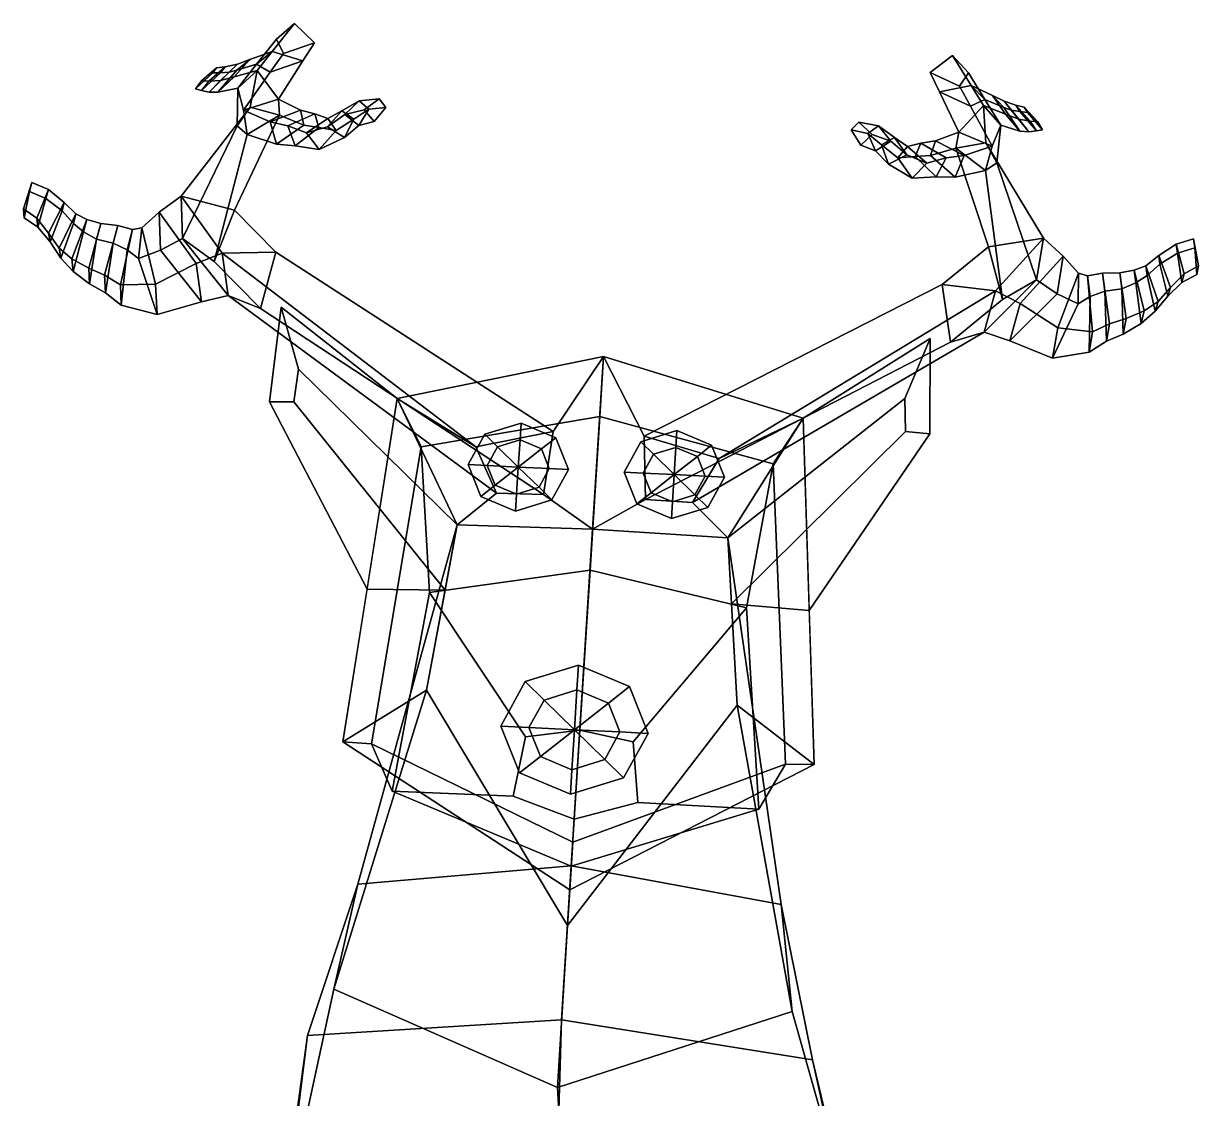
# Model space of a CAD drawing. Extents: x -90 to 116, y -151 to 287.
# Drawn here: x -89.9 to 95.3, y 117.4 to 286.9 of the extents above; entities that cross this region are included whole.
import ezdxf

# ---------------------------------------------------------------- set-up
doc = ezdxf.new("R2010")
doc.units = 0

msp = doc.modelspace()

# ---------------------------------------------------------------- linework, layer by layer
for points in [[(-50.694786, 282.459045, 166.520081), (-47.173813, 286.879456, 162.169479), (-50.036274, 284.388397, 161.304596), (-53.147621, 280.450653, 164.464401)], [(-50.694786, 282.459045, 166.520081), (-45.855469, 280.978729, 165.31636), (-44.011185, 283.851532, 162.70668), (-47.173813, 286.879456, 162.169479)], [(-47.173813, 286.879456, 162.169479), (-44.011185, 283.851532, 162.70668), (-48.898518, 282.167816, 161.214722), (-50.036274, 284.388397, 161.304596)], [(-53.147621, 280.450653, 164.464401), (-50.036274, 284.388397, 161.304596), (-48.898518, 282.167816, 161.214722), (-50.999413, 279.189484, 163.34639)], [(-45.855469, 280.978729, 165.31636), (-50.999413, 279.189484, 163.34639), (-48.898518, 282.167816, 161.214722), (-44.011185, 283.851532, 162.70668)], [(-53.060719, 279.48877, 169.443497), (-50.694786, 282.459045, 166.520081), (-54.235603, 281.200226, 164.158478), (-56.67551, 278.453735, 166.389252)], [(-50.694786, 282.459045, 166.520081), (-53.147621, 280.450653, 164.464401), (-56.253071, 279.505157, 161.97995), (-54.235603, 281.200226, 164.158478)], [(-49.711082, 274.9729, 170.772049), (-45.855469, 280.978729, 165.31636), (-50.694786, 282.459045, 166.520081), (-53.060719, 279.48877, 169.443497)], [(56.49659, 281.852448, 162.169479), (59.028297, 279.099854, 161.304596), (57.618202, 277.002838, 161.214722), (52.972431, 279.148804, 162.70668)], [(59.440147, 277.118591, 166.520081), (56.49659, 281.852448, 162.169479), (52.972431, 279.148804, 162.70668), (54.444164, 276.115173, 165.31636)], [(59.440147, 277.118591, 166.520081), (61.625427, 274.885284, 164.464401), (59.028297, 279.099854, 161.304596), (56.49659, 281.852448, 162.169479)], [(-62.763802, 276.577271, 152.166245), (-61.816708, 277.839172, 154.836304), (-59.460941, 279.885681, 154.732162), (-60.044422, 279.08374, 152.384521)], [(-60.683681, 277.772583, 159.083496), (-58.086903, 280.055542, 158.822662), (-59.460941, 279.885681, 154.732162), (-61.816708, 277.839172, 154.836304)], [(-58.86092, 277.916443, 163.810257), (-56.16922, 280.46637, 162.770615), (-58.086903, 280.055542, 158.822662), (-60.683681, 277.772583, 159.083496)], [(-58.086903, 280.055542, 158.822662), (-58.82914, 279.122803, 156.258804), (-60.044422, 279.08374, 152.384521), (-59.460941, 279.885681, 154.732162)], [(-53.147621, 280.450653, 164.464401), (-56.118694, 276.69046, 167.48175), (-59.253288, 276.053406, 164.195526), (-56.253071, 279.505157, 161.97995)], [(-56.67551, 278.453735, 166.389252), (-54.235603, 281.200226, 164.158478), (-56.16922, 280.46637, 162.770615), (-58.86092, 277.916443, 163.810257)], [(-56.16922, 280.46637, 162.770615), (-57.455723, 279.215393, 160.222549), (-58.82914, 279.122803, 156.258804), (-58.086903, 280.055542, 158.822662)], [(-54.235603, 281.200226, 164.158478), (-56.253071, 279.505157, 161.97995), (-57.455723, 279.215393, 160.222549), (-56.16922, 280.46637, 162.770615)], [(-55.198643, 273.236542, 167.607132), (-56.118694, 276.69046, 167.48175), (-53.147621, 280.450653, 164.464401), (-50.999413, 279.189484, 163.34639)], [(-49.711082, 274.9729, 170.772049), (-55.198643, 273.236542, 167.607132), (-50.999413, 279.189484, 163.34639), (-45.855469, 280.978729, 165.31636)], [(-58.82914, 279.122803, 156.258804), (-61.840134, 276.321808, 156.18721), (-62.763802, 276.577271, 152.166245), (-60.044422, 279.08374, 152.384521)], [(-61.840134, 276.321808, 156.18721), (-60.683681, 277.772583, 159.083496), (-61.816708, 277.839172, 154.836304), (-62.763802, 276.577271, 152.166245)], [(-57.455723, 279.215393, 160.222549), (-60.645466, 276.058228, 161.036026), (-61.840134, 276.321808, 156.18721), (-58.82914, 279.122803, 156.258804)], [(-60.645466, 276.058228, 161.036026), (-58.86092, 277.916443, 163.810257), (-60.683681, 277.772583, 159.083496), (-61.840134, 276.321808, 156.18721)], [(-56.253071, 279.505157, 161.97995), (-59.253288, 276.053406, 164.195526), (-60.645466, 276.058228, 161.036026), (-57.455723, 279.215393, 160.222549)], [(-59.253288, 276.053406, 164.195526), (-56.67551, 278.453735, 166.389252), (-58.86092, 277.916443, 163.810257), (-60.645466, 276.058228, 161.036026)], [(-56.118694, 276.69046, 167.48175), (-53.060719, 279.48877, 169.443497), (-56.67551, 278.453735, 166.389252), (-59.253288, 276.053406, 164.195526)], [(-54.150749, 273.679504, 174.259125), (-53.060719, 279.48877, 169.443497), (-56.118694, 276.69046, 167.48175), (-56.245216, 270.743561, 171.323944)], [(-54.150749, 273.679504, 174.259125), (-49.528732, 272.407562, 173.246674), (-49.711082, 274.9729, 170.772049), (-53.060719, 279.48877, 169.443497)], [(54.444164, 276.115173, 165.31636), (52.972431, 279.148804, 162.70668), (57.618202, 277.002838, 161.214722), (59.331703, 273.839508, 163.34639)], [(61.625427, 274.885284, 164.464401), (59.331703, 273.839508, 163.34639), (57.618202, 277.002838, 161.214722), (59.028297, 279.099854, 161.304596)], [(-56.245216, 270.743561, 171.323944), (-56.118694, 276.69046, 167.48175), (-55.198643, 273.236542, 167.607132), (-54.632328, 269.365234, 170.067642)], [(57.520912, 269.773163, 170.772049), (61.418076, 273.937653, 169.443497), (59.440147, 277.118591, 166.520081), (54.444164, 276.115173, 165.31636)], [(57.520912, 269.773163, 170.772049), (54.444164, 276.115173, 165.31636), (59.331703, 273.839508, 163.34639), (62.756618, 267.516846, 167.607132)], [(61.418076, 273.937653, 169.443497), (64.880646, 272.559479, 166.389252), (62.801044, 275.525116, 164.158478), (59.440147, 277.118591, 166.520081)], [(59.440147, 277.118591, 166.520081), (62.801044, 275.525116, 164.158478), (64.593018, 273.645294, 161.97995), (61.625427, 274.885284, 164.464401)], [(-55.198643, 273.236542, 167.607132), (-49.711082, 274.9729, 170.772049), (-46.216457, 273.238983, 169.265839), (-51.027725, 271.362823, 166.445572)], [(-49.711082, 274.9729, 170.772049), (-49.528732, 272.407562, 173.246674), (-45.716309, 270.860992, 171.342148), (-46.216457, 273.238983, 169.265839)], [(-42.002678, 270.580627, 163.071579), (-39.746334, 273.117645, 165.41806), (-36.98941, 274.696106, 163.385239), (-39.24836, 272.522064, 161.357346)], [(-39.746334, 273.117645, 165.41806), (-37.848267, 271.775848, 166.032822), (-35.464645, 273.358521, 164.070816), (-36.98941, 274.696106, 163.385239)], [(-39.24836, 272.522064, 161.357346), (-36.98941, 274.696106, 163.385239), (-33.822678, 274.99823, 161.53862), (-36.187862, 273.272217, 159.814377)], [(-36.98941, 274.696106, 163.385239), (-35.464645, 273.358521, 164.070816), (-32.78368, 273.645599, 162.369934), (-33.822678, 274.99823, 161.53862)], [(-34.610504, 271.421295, 160.409409), (-36.187862, 273.272217, 159.814377), (-33.822678, 274.99823, 161.53862), (-32.78368, 273.645599, 162.369934)], [(62.756618, 267.516846, 167.607132), (59.331703, 273.839508, 163.34639), (61.625427, 274.885284, 164.464401), (64.105461, 270.860779, 167.48175)], [(61.625427, 274.885284, 164.464401), (64.593018, 273.645294, 161.97995), (67.140823, 269.924561, 164.195526), (64.105461, 270.860779, 167.48175)], [(64.880646, 272.559479, 166.389252), (66.985146, 271.814117, 163.810257), (64.630569, 274.608765, 162.770615), (62.801044, 275.525116, 164.158478)], [(62.801044, 275.525116, 164.158478), (64.630569, 274.608765, 162.770615), (65.751892, 273.240997, 160.222549), (64.593018, 273.645294, 161.97995)], [(66.985146, 271.814117, 163.810257), (68.778709, 271.494904, 159.083496), (66.484886, 274.015015, 158.822662), (64.630569, 274.608765, 162.770615)], [(64.630569, 274.608765, 162.770615), (66.484886, 274.015015, 158.822662), (67.105286, 273.016205, 156.258804), (65.751892, 273.240997, 160.222549)], [(-65.046112, 259.64978, 186.218185), (-56.625107, 257.442657, 188.065704), (-49.528732, 272.407562, 173.246674), (-54.150749, 273.679504, 174.259125)], [(-64.819748, 252.991074, 183.050018), (-65.046112, 259.64978, 186.218185), (-54.150749, 273.679504, 174.259125), (-56.245216, 270.743561, 171.323944)], [(-59.839588, 249.383453, 183.02002), (-54.632328, 269.365234, 170.067642), (-49.528732, 272.407562, 173.246674), (-56.625107, 257.442657, 188.065704)], [(-54.632328, 269.365234, 170.067642), (-55.198643, 273.236542, 167.607132), (-51.027725, 271.362823, 166.445572), (-50.046391, 267.849518, 168.428055)], [(-49.528732, 272.407562, 173.246674), (-54.632328, 269.365234, 170.067642), (-50.046391, 267.849518, 168.428055), (-45.716309, 270.860992, 171.342148)], [(-51.027725, 271.362823, 166.445572), (-46.216457, 273.238983, 169.265839), (-43.988644, 272.627014, 168.096161), (-48.223965, 270.756866, 165.563538)], [(-48.223965, 270.756866, 165.563538), (-43.988644, 272.627014, 168.096161), (-41.92765, 271.890442, 167.070145), (-45.285332, 269.625824, 164.732071)], [(-46.216457, 273.238983, 169.265839), (-45.716309, 270.860992, 171.342148), (-43.336281, 270.464264, 169.868362), (-43.988644, 272.627014, 168.096161)], [(-45.285332, 269.625824, 164.732071), (-41.92765, 271.890442, 167.070145), (-39.746334, 273.117645, 165.41806), (-42.002678, 270.580627, 163.071579)], [(-43.988644, 272.627014, 168.096161), (-43.336281, 270.464264, 169.868362), (-40.638626, 269.997864, 168.291016), (-41.92765, 271.890442, 167.070145)], [(-39.293621, 268.881989, 163.243134), (-42.002678, 270.580627, 163.071579), (-39.24836, 272.522064, 161.357346), (-37.030151, 270.773224, 161.689407)], [(-41.92765, 271.890442, 167.070145), (-40.638626, 269.997864, 168.291016), (-37.848267, 271.775848, 166.032822), (-39.746334, 273.117645, 165.41806)], [(-37.848267, 271.775848, 166.032822), (-39.293621, 268.881989, 163.243134), (-37.030151, 270.773224, 161.689407), (-35.464645, 273.358521, 164.070816)], [(-37.030151, 270.773224, 161.689407), (-39.24836, 272.522064, 161.357346), (-36.187862, 273.272217, 159.814377), (-34.610504, 271.421295, 160.409409)], [(-35.464645, 273.358521, 164.070816), (-37.030151, 270.773224, 161.689407), (-34.610504, 271.421295, 160.409409), (-32.78368, 273.645599, 162.369934)], [(61.770832, 268.058441, 174.259125), (61.418076, 273.937653, 169.443497), (57.520912, 269.773163, 170.772049), (57.01704, 267.24118, 173.246674)], [(61.770832, 268.058441, 174.259125), (63.483273, 264.937866, 171.323944), (64.105461, 270.860779, 167.48175), (61.418076, 273.937653, 169.443497)], [(64.105461, 270.860779, 167.48175), (67.140823, 269.924561, 164.195526), (64.880646, 272.559479, 166.389252), (61.418076, 273.937653, 169.443497)], [(64.593018, 273.645294, 161.97995), (65.751892, 273.240997, 160.222549), (68.525116, 269.794739, 161.036026), (67.140823, 269.924561, 164.195526)], [(67.140823, 269.924561, 164.195526), (68.525116, 269.794739, 161.036026), (66.985146, 271.814117, 163.810257), (64.880646, 272.559479, 166.389252)], [(65.751892, 273.240997, 160.222549), (67.105286, 273.016205, 156.258804), (69.745644, 269.941162, 156.18721), (68.525116, 269.794739, 161.036026)], [(68.778709, 271.494904, 159.083496), (69.9132, 271.451599, 154.836304), (67.829185, 273.713348, 154.732162), (66.484886, 274.015015, 158.822662)], [(66.484886, 274.015015, 158.822662), (67.829185, 273.713348, 154.732162), (68.30825, 272.859863, 152.384521), (67.105286, 273.016205, 156.258804)], [(67.105286, 273.016205, 156.258804), (68.30825, 272.859863, 152.384521), (70.695808, 270.105835, 152.166245), (69.745644, 269.941162, 156.18721)], [(70.695808, 270.105835, 152.166245), (68.30825, 272.859863, 152.384521), (67.829185, 273.713348, 154.732162), (69.9132, 271.451599, 154.836304)], [(-64.819748, 252.991074, 183.050018), (-56.245216, 270.743561, 171.323944), (-54.632328, 269.365234, 170.067642), (-59.839588, 249.383453, 183.02002)], [(-50.046391, 267.849518, 168.428055), (-51.027725, 271.362823, 166.445572), (-48.223965, 270.756866, 165.563538), (-47.061207, 267.604309, 167.202362)], [(-45.716309, 270.860992, 171.342148), (-50.046391, 267.849518, 168.428055), (-47.061207, 267.604309, 167.202362), (-43.336281, 270.464264, 169.868362)], [(-47.061207, 267.604309, 167.202362), (-48.223965, 270.756866, 165.563538), (-45.285332, 269.625824, 164.732071), (-43.298191, 267.007019, 165.662109)], [(-43.336281, 270.464264, 169.868362), (-47.061207, 267.604309, 167.202362), (-43.298191, 267.007019, 165.662109), (-40.638626, 269.997864, 168.291016)], [(-43.298191, 267.007019, 165.662109), (-45.285332, 269.625824, 164.732071), (-42.002678, 270.580627, 163.071579), (-39.293621, 268.881989, 163.243134)], [(-40.638626, 269.997864, 168.291016), (-43.298191, 267.007019, 165.662109), (-39.293621, 268.881989, 163.243134), (-37.848267, 271.775848, 166.032822)], [(42.065746, 267.703278, 160.409409), (40.529812, 270.090607, 162.369934), (41.732594, 271.334564, 161.53862), (43.866276, 269.390442, 159.814377)], [(44.842007, 270.728058, 163.385239), (41.732594, 271.334564, 161.53862), (40.529812, 270.090607, 162.369934), (43.158318, 269.546051, 164.070816)], [(46.813759, 268.348877, 161.357346), (43.866276, 269.390442, 159.814377), (41.732594, 271.334564, 161.53862), (44.842007, 270.728058, 163.385239)], [(47.383595, 268.89267, 165.41806), (44.842007, 270.728058, 163.385239), (43.158318, 269.546051, 164.070816), (45.32835, 267.742615, 166.032822)], [(49.30711, 266.153015, 163.071579), (46.813759, 268.348877, 161.357346), (44.842007, 270.728058, 163.385239), (47.383595, 268.89267, 165.41806)], [(63.483273, 264.937866, 171.323944), (61.706871, 263.723907, 170.067642), (62.756618, 267.516846, 167.607132), (64.105461, 270.860779, 167.48175)], [(68.525116, 269.794739, 161.036026), (69.745644, 269.941162, 156.18721), (68.778709, 271.494904, 159.083496), (66.985146, 271.814117, 163.810257)], [(69.745644, 269.941162, 156.18721), (70.695808, 270.105835, 152.166245), (69.9132, 271.451599, 154.836304), (68.778709, 271.494904, 159.083496)], [(43.158318, 269.546051, 164.070816), (40.529812, 270.090607, 162.369934), (42.065746, 267.703278, 160.409409), (44.38913, 266.825195, 161.689407)], [(44.38913, 266.825195, 161.689407), (42.065746, 267.703278, 160.409409), (43.866276, 269.390442, 159.814377), (46.813759, 268.348877, 161.357346)], [(45.32835, 267.742615, 166.032822), (43.158318, 269.546051, 164.070816), (44.38913, 266.825195, 161.689407), (46.400936, 264.726654, 163.243134)], [(49.39727, 267.462067, 167.070145), (47.383595, 268.89267, 165.41806), (45.32835, 267.742615, 166.032822), (47.878078, 265.705688, 168.291016)], [(52.449657, 264.886688, 164.732071), (49.30711, 266.153015, 163.071579), (47.383595, 268.89267, 165.41806), (49.39727, 267.462067, 167.070145)], [(57.520912, 269.773163, 170.772049), (53.829525, 268.387756, 169.265839), (53.033352, 266.072601, 171.342148), (57.01704, 267.24118, 173.246674)], [(62.756618, 267.516846, 167.607132), (58.375484, 266.057831, 166.445572), (53.829525, 268.387756, 169.265839), (57.520912, 269.773163, 170.772049)], [(46.400936, 264.726654, 163.243134), (44.38913, 266.825195, 161.689407), (46.813759, 268.348877, 161.357346), (49.30711, 266.153015, 163.071579)], [(47.878078, 265.705688, 168.291016), (45.32835, 267.742615, 166.032822), (46.400936, 264.726654, 163.243134), (50.145267, 262.475952, 165.662109)], [(51.53833, 267.994873, 168.096161), (49.39727, 267.462067, 167.070145), (47.878078, 265.705688, 168.291016), (50.617943, 265.908386, 169.868362)], [(55.512619, 265.726654, 165.563538), (52.449657, 264.886688, 164.732071), (49.39727, 267.462067, 167.070145), (51.53833, 267.994873, 168.096161)], [(53.829525, 268.387756, 169.265839), (51.53833, 267.994873, 168.096161), (50.617943, 265.908386, 169.868362), (53.033352, 266.072601, 171.342148)], [(58.375484, 266.057831, 166.445572), (55.512619, 265.726654, 165.563538), (51.53833, 267.994873, 168.096161), (53.829525, 268.387756, 169.265839)], [(57.01704, 267.24118, 173.246674), (53.033352, 266.072601, 171.342148), (56.958282, 262.660858, 168.428055), (61.706871, 263.723907, 170.067642)], [(61.706871, 263.723907, 170.067642), (56.958282, 262.660858, 168.428055), (58.375484, 266.057831, 166.445572), (62.756618, 267.516846, 167.607132)], [(70.835251, 253.060913, 186.218185), (61.770832, 268.058441, 174.259125), (57.01704, 267.24118, 173.246674), (62.188019, 251.681458, 188.065704)], [(64.369293, 243.36058, 183.02002), (62.188019, 251.681458, 188.065704), (57.01704, 267.24118, 173.246674), (61.706871, 263.723907, 170.067642)], [(69.772804, 246.464645, 183.050018), (63.483273, 264.937866, 171.323944), (61.770832, 268.058441, 174.259125), (70.835251, 253.060913, 186.218185)], [(50.145267, 262.475952, 165.662109), (46.400936, 264.726654, 163.243134), (49.30711, 266.153015, 163.071579), (52.449657, 264.886688, 164.732071)], [(50.617943, 265.908386, 169.868362), (47.878078, 265.705688, 168.291016), (50.145267, 262.475952, 165.662109), (53.960457, 262.70578, 167.202362)], [(53.960457, 262.70578, 167.202362), (50.145267, 262.475952, 165.662109), (52.449657, 264.886688, 164.732071), (55.512619, 265.726654, 165.563538)], [(53.033352, 266.072601, 171.342148), (50.617943, 265.908386, 169.868362), (53.960457, 262.70578, 167.202362), (56.958282, 262.660858, 168.428055)], [(56.958282, 262.660858, 168.428055), (53.960457, 262.70578, 167.202362), (55.512619, 265.726654, 165.563538), (58.375484, 266.057831, 166.445572)], [(69.772804, 246.464645, 183.050018), (64.369293, 243.36058, 183.02002), (61.706871, 263.723907, 170.067642), (63.483273, 264.937866, 171.323944)], [(-89.893082, 257.667175, 158.993179), (-88.59864, 261.795654, 158.553604), (-88.968239, 260.40332, 156.186142), (-89.789932, 256.25528, 156.320938)], [(-87.794495, 256.190033, 162.245514), (-85.977005, 260.692261, 162.158264), (-88.59864, 261.795654, 158.553604), (-89.893082, 257.667175, 158.993179)], [(-85.977005, 260.692261, 162.158264), (-86.348518, 259.3078, 159.406174), (-88.968239, 260.40332, 156.186142), (-88.59864, 261.795654, 158.553604)], [(-86.348518, 259.3078, 159.406174), (-87.624306, 254.767838, 159.183914), (-89.789932, 256.25528, 156.320938), (-88.968239, 260.40332, 156.186142)], [(-85.962708, 253.83139, 166.119171), (-83.481117, 258.655151, 166.582565), (-85.977005, 260.692261, 162.158264), (-87.794495, 256.190033, 162.245514)], [(-83.811905, 257.339874, 163.381866), (-85.674042, 252.449097, 162.613312), (-87.624306, 254.767838, 159.183914), (-86.348518, 259.3078, 159.406174)], [(-83.481117, 258.655151, 166.582565), (-83.811905, 257.339874, 163.381866), (-86.348518, 259.3078, 159.406174), (-85.977005, 260.692261, 162.158264)], [(-58.598137, 250.647934, 193.361694), (-65.046112, 259.64978, 186.218185), (-68.525154, 257.119202, 184.806564), (-62.707191, 249.027557, 191.238693)], [(-65.046112, 259.64978, 186.218185), (-64.819748, 252.991074, 183.050018), (-68.316887, 251.124466, 181.960876), (-68.525154, 257.119202, 184.806564)], [(-58.598137, 250.647934, 193.361694), (-50.130997, 250.833069, 193.775757), (-56.625107, 257.442657, 188.065704), (-65.046112, 259.64978, 186.218185)], [(-87.624306, 254.767838, 159.183914), (-87.794495, 256.190033, 162.245514), (-89.893082, 257.667175, 158.993179), (-89.789932, 256.25528, 156.320938)], [(-84.292747, 251.463242, 169.87442), (-81.63501, 256.869659, 170.260727), (-83.481117, 258.655151, 166.582565), (-85.962708, 253.83139, 166.119171)], [(-81.63501, 256.869659, 170.260727), (-82.023979, 255.357498, 166.734604), (-83.811905, 257.339874, 163.381866), (-83.481117, 258.655151, 166.582565)], [(-50.130997, 250.833069, 193.775757), (-52.541782, 241.930878, 187.506302), (-59.839588, 249.383453, 183.02002), (-56.625107, 257.442657, 188.065704)], [(-85.674042, 252.449097, 162.613312), (-85.962708, 253.83139, 166.119171), (-87.794495, 256.190033, 162.245514), (-87.624306, 254.767838, 159.183914)], [(-82.023979, 255.357498, 166.734604), (-83.996933, 249.882599, 166.000519), (-85.674042, 252.449097, 162.613312), (-83.811905, 257.339874, 163.381866)], [(-82.275574, 249.760559, 173.300354), (-79.90715, 255.970825, 173.042587), (-81.63501, 256.869659, 170.260727), (-84.292747, 251.463242, 169.87442)], [(-79.615799, 248.314423, 177.036438), (-77.720215, 255.344681, 176.004776), (-79.90715, 255.970825, 173.042587), (-82.275574, 249.760559, 173.300354)], [(-79.90715, 255.970825, 173.042587), (-80.432594, 254.016083, 169.306961), (-82.023979, 255.357498, 166.734604), (-81.63501, 256.869659, 170.260727)], [(-77.720215, 255.344681, 176.004776), (-78.364067, 252.868774, 172.092514), (-80.432594, 254.016083, 169.306961), (-79.90715, 255.970825, 173.042587)], [(-68.525154, 257.119202, 184.806564), (-68.316887, 251.124466, 181.960876), (-71.785553, 249.857422, 180.316559), (-71.233788, 254.685364, 184.041672)], [(-62.707191, 249.027557, 191.238693), (-68.525154, 257.119202, 184.806564), (-71.233788, 254.685364, 184.041672), (-69.112236, 245.777298, 188.745712)], [(-83.996933, 249.882599, 166.000519), (-84.292747, 251.463242, 169.87442), (-85.962708, 253.83139, 166.119171), (-85.674042, 252.449097, 162.613312)], [(-80.432594, 254.016083, 169.306961), (-82.06311, 247.759781, 169.130264), (-83.996933, 249.882599, 166.000519), (-82.023979, 255.357498, 166.734604)], [(-78.364067, 252.868774, 172.092514), (-79.472786, 245.815842, 172.586502), (-82.06311, 247.759781, 169.130264), (-80.432594, 254.016083, 169.306961)], [(-77.129845, 247.21225, 180.311264), (-75.023636, 255.023636, 179.164963), (-77.720215, 255.344681, 176.004776), (-79.615799, 248.314423, 177.036438)], [(-75.023636, 255.023636, 179.164963), (-75.739014, 252.272629, 174.817993), (-78.364067, 252.868774, 172.092514), (-77.720215, 255.344681, 176.004776)], [(-74.619743, 245.706177, 184.004715), (-72.724808, 254.416306, 182.325668), (-75.023636, 255.023636, 179.164963), (-77.129845, 247.21225, 180.311264)], [(-72.724808, 254.416306, 182.325668), (-73.534126, 251.191498, 177.643372), (-75.739014, 252.272629, 174.817993), (-75.023636, 255.023636, 179.164963)], [(-69.112236, 245.777298, 188.745712), (-71.233788, 254.685364, 184.041672), (-72.724808, 254.416306, 182.325668), (-74.619743, 245.706177, 184.004715)], [(-71.233788, 254.685364, 184.041672), (-71.785553, 249.857422, 180.316559), (-73.534126, 251.191498, 177.643372), (-72.724808, 254.416306, 182.325668)], [(-75.739014, 252.272629, 174.817993), (-76.970924, 244.43605, 175.366898), (-79.472786, 245.815842, 172.586502), (-78.364067, 252.868774, 172.092514)], [(-73.534126, 251.191498, 177.643372), (-74.479179, 242.467102, 178.627426), (-76.970924, 244.43605, 175.366898), (-75.739014, 252.272629, 174.817993)], [(-64.819748, 252.991074, 183.050018), (-57.624069, 243.981064, 188.760147), (-61.827076, 243.02504, 187.102432), (-68.316887, 251.124466, 181.960876)], [(-57.624069, 243.981064, 188.760147), (-64.819748, 252.991074, 183.050018), (-59.839588, 249.383453, 183.02002), (-52.541782, 241.930878, 187.506302)], [(63.294445, 244.73735, 193.361694), (70.835251, 253.060913, 186.218185), (62.188019, 251.681458, 188.065704), (54.902222, 245.739975, 193.775757)], [(63.294445, 244.73735, 193.361694), (67.174652, 242.729568, 191.238693), (73.974808, 250.209396, 184.806564), (70.835251, 253.060913, 186.218185)], [(70.835251, 253.060913, 186.218185), (73.974808, 250.209396, 184.806564), (73.013847, 244.271286, 181.960876), (69.772804, 246.464645, 183.050018)], [(90.892509, 245.255661, 166.119171), (93.009781, 247.422852, 162.245514), (91.769608, 252.073273, 162.158264), (89.032738, 250.289917, 166.582565)], [(89.032738, 250.289917, 166.582565), (91.769608, 252.073273, 162.158264), (91.964737, 250.661362, 159.406174), (89.196083, 248.950684, 163.381866)], [(93.009781, 247.422852, 162.245514), (95.281349, 248.688049, 158.993179), (94.51403, 252.916504, 158.553604), (91.769608, 252.073273, 162.158264)], [(91.769608, 252.073273, 162.158264), (94.51403, 252.916504, 158.553604), (94.706261, 251.496933, 156.186142), (91.964737, 250.661362, 159.406174)], [(95.281349, 248.688049, 158.993179), (95.001244, 247.294724, 156.320938), (94.706261, 251.496933, 156.186142), (94.51403, 252.916504, 158.553604)], [(-82.06311, 247.759781, 169.130264), (-82.275574, 249.760559, 173.300354), (-84.292747, 251.463242, 169.87442), (-83.996933, 249.882599, 166.000519)], [(-71.785553, 249.857422, 180.316559), (-68.848068, 240.984024, 183.997955), (-74.479179, 242.467102, 178.627426), (-73.534126, 251.191498, 177.643372)], [(-68.316887, 251.124466, 181.960876), (-61.827076, 243.02504, 187.102432), (-68.848068, 240.984024, 183.997955), (-71.785553, 249.857422, 180.316559)], [(-57.624069, 243.981064, 188.760147), (-58.598137, 250.647934, 193.361694), (-62.707191, 249.027557, 191.238693), (-61.827076, 243.02504, 187.102432)], [(-58.598137, 250.647934, 193.361694), (-18.627872, 220.138504, 210.930145), (-6.444584, 222.540283, 210.986633), (-50.130997, 250.833069, 193.775757)], [(-18.627872, 220.138504, 210.930145), (-58.598137, 250.647934, 193.361694), (-57.624069, 243.981064, 188.760147), (-15.339449, 212.856232, 203.180771)], [(-6.444584, 222.540283, 210.986633), (-7.927123, 212.623093, 200.10997), (-52.541782, 241.930878, 187.506302), (-50.130997, 250.833069, 193.775757)], [(54.902222, 245.739975, 193.775757), (62.188019, 251.681458, 188.065704), (64.369293, 243.36058, 183.02002), (56.178696, 236.659012, 187.506302)], [(67.174652, 242.729568, 191.238693), (73.131851, 238.879852, 188.745712), (76.360825, 247.528488, 184.041672), (73.974808, 250.209396, 184.806564)], [(73.974808, 250.209396, 184.806564), (76.360825, 247.528488, 184.041672), (76.302017, 242.676636, 180.316559), (73.013847, 244.271286, 181.960876)], [(88.934891, 243.063416, 169.87442), (90.892509, 245.255661, 166.119171), (89.032738, 250.289917, 166.582565), (86.973335, 248.693878, 170.260727)], [(86.973335, 248.693878, 170.260727), (89.032738, 250.289917, 166.582565), (89.196083, 248.950684, 163.381866), (87.169731, 247.153275, 166.734604)], [(89.196083, 248.950684, 163.381866), (91.964737, 250.661362, 159.406174), (92.661751, 246.025772, 159.183914), (90.431747, 243.909668, 162.613312)], [(91.964737, 250.661362, 159.406174), (94.706261, 251.496933, 156.186142), (95.001244, 247.294724, 156.320938), (92.661751, 246.025772, 159.183914)], [(-79.472786, 245.815842, 172.586502), (-79.615799, 248.314423, 177.036438), (-82.275574, 249.760559, 173.300354), (-82.06311, 247.759781, 169.130264)], [(-76.970924, 244.43605, 175.366898), (-77.129845, 247.21225, 180.311264), (-79.615799, 248.314423, 177.036438), (-79.472786, 245.815842, 172.586502)], [(-61.827076, 243.02504, 187.102432), (-62.707191, 249.027557, 191.238693), (-69.112236, 245.777298, 188.745712), (-68.848068, 240.984024, 183.997955)], [(86.715881, 241.566132, 173.300354), (88.934891, 243.063416, 169.87442), (86.973335, 248.693878, 170.260727), (85.142952, 247.967529, 173.042587)], [(85.142952, 247.967529, 173.042587), (86.973335, 248.693878, 170.260727), (87.169731, 247.153275, 166.734604), (85.41935, 245.973907, 169.306961)], [(87.169731, 247.153275, 166.734604), (89.196083, 248.950684, 163.381866), (90.431747, 243.909668, 162.613312), (88.442085, 241.520981, 166.000519)], [(92.661751, 246.025772, 159.183914), (95.001244, 247.294724, 156.320938), (95.281349, 248.688049, 158.993179), (93.009781, 247.422852, 162.245514)], [(-74.479179, 242.467102, 178.627426), (-74.619743, 245.706177, 184.004715), (-77.129845, 247.21225, 180.311264), (-76.970924, 244.43605, 175.366898)], [(61.487835, 238.205307, 188.760147), (56.178696, 236.659012, 187.506302), (64.369293, 243.36058, 183.02002), (69.772804, 246.464645, 183.050018)], [(69.772804, 246.464645, 183.050018), (73.013847, 244.271286, 181.960876), (65.544975, 236.84874, 187.102432), (61.487835, 238.205307, 188.760147)], [(73.131851, 238.879852, 188.745712), (78.596825, 238.276703, 184.004715), (77.808907, 247.116913, 182.325668), (76.360825, 247.528488, 184.041672)], [(76.360825, 247.528488, 184.041672), (77.808907, 247.116913, 182.325668), (78.20771, 243.833527, 177.643372), (76.302017, 242.676636, 180.316559)], [(78.596825, 238.276703, 184.004715), (81.281029, 239.530884, 180.311264), (80.170097, 247.498276, 179.164963), (77.808907, 247.116913, 182.325668)], [(77.808907, 247.116913, 182.325668), (80.170097, 247.498276, 179.164963), (80.535126, 244.694885, 174.817993), (78.20771, 243.833527, 177.643372)], [(81.281029, 239.530884, 180.311264), (83.89045, 240.385971, 177.036438), (82.89061, 247.556625, 176.004776), (80.170097, 247.498276, 179.164963)], [(80.170097, 247.498276, 179.164963), (82.89061, 247.556625, 176.004776), (83.219139, 245.033539, 172.092514), (80.535126, 244.694885, 174.817993)], [(83.89045, 240.385971, 177.036438), (86.715881, 241.566132, 173.300354), (85.142952, 247.967529, 173.042587), (82.89061, 247.556625, 176.004776)], [(82.89061, 247.556625, 176.004776), (85.142952, 247.967529, 173.042587), (85.41935, 245.973907, 169.306961), (83.219139, 245.033539, 172.092514)], [(85.41935, 245.973907, 169.306961), (87.169731, 247.153275, 166.734604), (88.442085, 241.520981, 166.000519), (86.253082, 239.598145, 169.130264)], [(90.431747, 243.909668, 162.613312), (92.661751, 246.025772, 159.183914), (93.009781, 247.422852, 162.245514), (90.892509, 245.255661, 166.119171)], [(-68.848068, 240.984024, 183.997955), (-69.112236, 245.777298, 188.745712), (-74.619743, 245.706177, 184.004715), (-74.479179, 242.467102, 178.627426)], [(7.923882, 221.843536, 210.986633), (54.902222, 245.739975, 193.775757), (56.178696, 236.659012, 187.506302), (8.150108, 211.843506, 200.10997)], [(7.923882, 221.843536, 210.986633), (19.730804, 218.278488, 210.930145), (63.294445, 244.73735, 193.361694), (54.902222, 245.739975, 193.775757)], [(19.730804, 218.278488, 210.930145), (15.546555, 211.358551, 203.180771), (61.487835, 238.205307, 188.760147), (63.294445, 244.73735, 193.361694)], [(61.487835, 238.205307, 188.760147), (65.544975, 236.84874, 187.102432), (67.174652, 242.729568, 191.238693), (63.294445, 244.73735, 193.361694)], [(78.20771, 243.833527, 177.643372), (80.535126, 244.694885, 174.817993), (80.773926, 236.786972, 175.366898), (78.049736, 235.070923, 178.627426)], [(80.535126, 244.694885, 174.817993), (83.219139, 245.033539, 172.092514), (83.434059, 237.916504, 172.586502), (80.773926, 236.786972, 175.366898)], [(83.219139, 245.033539, 172.092514), (85.41935, 245.973907, 169.306961), (86.253082, 239.598145, 169.130264), (83.434059, 237.916504, 172.586502)], [(88.442085, 241.520981, 166.000519), (90.431747, 243.909668, 162.613312), (90.892509, 245.255661, 166.119171), (88.934891, 243.063416, 169.87442)], [(-15.339449, 212.856232, 203.180771), (-57.624069, 243.981064, 188.760147), (-52.541782, 241.930878, 187.506302), (-7.927123, 212.623093, 200.10997)], [(73.013847, 244.271286, 181.960876), (76.302017, 242.676636, 180.316559), (72.266449, 234.141357, 183.997955), (65.544975, 236.84874, 187.102432)], [(65.544975, 236.84874, 187.102432), (72.266449, 234.141357, 183.997955), (73.131851, 238.879852, 188.745712), (67.174652, 242.729568, 191.238693)], [(76.302017, 242.676636, 180.316559), (78.20771, 243.833527, 177.643372), (78.049736, 235.070923, 178.627426), (72.266449, 234.141357, 183.997955)], [(86.253082, 239.598145, 169.130264), (88.442085, 241.520981, 166.000519), (88.934891, 243.063416, 169.87442), (86.715881, 241.566132, 173.300354)], [(-49.298424, 242.169556, 202.649368), (-46.552345, 232.373276, 197.400192), (-47.269875, 227.255951, 197.414719), (-51.141998, 227.216217, 202.670609)], [(-51.141998, 227.216217, 202.670609), (-35.756748, 197.697845, 221.149719), (-30.992844, 227.787308, 221.067139), (-49.298424, 242.169556, 202.649368)], [(-46.552345, 232.373276, 197.400192), (-49.298424, 242.169556, 202.649368), (-30.992844, 227.787308, 221.067139), (-21.542408, 207.851822, 200.674042)], [(83.434059, 237.916504, 172.586502), (86.253082, 239.598145, 169.130264), (86.715881, 241.566132, 173.300354), (83.89045, 240.385971, 177.036438)], [(72.266449, 234.141357, 183.997955), (78.049736, 235.070923, 178.627426), (78.596825, 238.276703, 184.004715), (73.131851, 238.879852, 188.745712)], [(78.049736, 235.070923, 178.627426), (80.773926, 236.786972, 175.366898), (81.281029, 239.530884, 180.311264), (78.596825, 238.276703, 184.004715)], [(80.773926, 236.786972, 175.366898), (83.434059, 237.916504, 172.586502), (83.89045, 240.385971, 177.036438), (81.281029, 239.530884, 180.311264)], [(15.546555, 211.358551, 203.180771), (8.150108, 211.843506, 200.10997), (56.178696, 236.659012, 187.506302), (61.487835, 238.205307, 188.760147)], [(49.023735, 227.7388, 197.400192), (21.082279, 205.784927, 200.674042), (32.982346, 224.685135, 221.067139), (52.985126, 237.209793, 202.649368)], [(52.936798, 222.169449, 202.670609), (52.985126, 237.209793, 202.649368), (32.982346, 224.685135, 221.067139), (33.932877, 194.318558, 221.149719)], [(52.985126, 237.209793, 202.649368), (52.936798, 222.169449, 202.670609), (49.093285, 222.583252, 197.414719), (49.023735, 227.7388, 197.400192)], [(-18.627872, 220.138504, 210.930145), (-30.992844, 227.787308, 221.067139), (1.509332, 234.394196, 221.215759), (-6.444584, 222.540283, 210.986633)], [(-30.992844, 227.787308, 221.067139), (-27.223217, 220.136047, 245.969955), (0.912523, 224.932617, 245.969955), (1.509332, 234.394196, 221.215759)], [(-7.927123, 212.623093, 200.10997), (-6.444584, 222.540283, 210.986633), (1.509332, 234.394196, 221.215759), (-0.208344, 207.162704, 192.592972)], [(8.150108, 211.843506, 200.10997), (-0.208344, 207.162704, 192.592972), (1.509332, 234.394196, 221.215759), (7.923882, 221.843536, 210.986633)], [(32.982346, 224.685135, 221.067139), (1.509332, 234.394196, 221.215759), (0.912523, 224.932617, 245.969955), (28.273424, 217.445007, 245.969955)], [(19.730804, 218.278488, 210.930145), (7.923882, 221.843536, 210.986633), (1.509332, 234.394196, 221.215759), (32.982346, 224.685135, 221.067139)], [(-47.269875, 227.255951, 197.414719), (-46.552345, 232.373276, 197.400192), (-21.542408, 207.851822, 200.674042), (-23.448111, 197.559479, 200.730484)], [(-30.992844, 227.787308, 221.067139), (-39.564156, 173.649719, 221.215759), (-35.071415, 173.304459, 245.969955), (-27.223217, 220.136047, 245.969955)], [(-15.339449, 212.856232, 203.180771), (-21.542408, 207.851822, 200.674042), (-30.992844, 227.787308, 221.067139), (-18.627872, 220.138504, 210.930145)], [(-51.141998, 227.216217, 202.670609), (-47.269875, 227.255951, 197.414719), (-23.448111, 197.559479, 200.730484), (-35.756748, 197.697845, 221.149719)], [(49.093285, 222.583252, 197.414719), (21.681906, 195.371094, 200.730484), (21.082279, 205.784927, 200.674042), (49.023735, 227.7388, 197.400192)], [(0.912523, 224.932617, 245.969955), (-27.223217, 220.136047, 245.969955), (-25.894613, 197.192947, 276.20694), (-0.61516, 200.713165, 276.357056)], [(0.912523, 224.932617, 245.969955), (-0.61516, 200.713165, 276.357056), (24.067389, 194.770264, 276.20694), (28.273424, 217.445007, 245.969955)], [(15.546555, 211.358551, 203.180771), (19.730804, 218.278488, 210.930145), (32.982346, 224.685135, 221.067139), (21.082279, 205.784927, 200.674042)], [(32.982346, 224.685135, 221.067139), (28.273424, 217.445007, 245.969955), (30.1838, 170.140244, 245.969955), (34.692558, 170.048981, 221.215759)], [(-15.174791, 220.151886, 263.982971), (-11.640604, 221.239136, 263.982971), (-11.47359, 223.886902, 259.808441), (-17.192041, 222.127655, 259.808441)], [(-17.192041, 222.127655, 259.808441), (-11.47359, 223.886902, 259.808441), (-11.47359, 223.886902, 254.648468), (-17.192041, 222.127655, 254.648468)], [(-15.174791, 220.151886, 250.473923), (-17.192041, 222.127655, 254.648468), (-11.47359, 223.886902, 254.648468), (-11.640604, 221.239136, 250.473923)], [(-8.26471, 219.816788, 263.982971), (-6.011265, 221.585526, 259.808441), (-11.47359, 223.886902, 259.808441), (-11.640604, 221.239136, 263.982971)], [(-8.26471, 219.816788, 250.473923), (-11.640604, 221.239136, 250.473923), (-11.47359, 223.886902, 254.648468), (-6.011265, 221.585526, 254.648468)], [(-6.011265, 221.585526, 259.808441), (-6.011265, 221.585526, 254.648468), (-11.47359, 223.886902, 254.648468), (-11.47359, 223.886902, 259.808441)], [(9.390382, 218.960693, 263.982971), (12.92457, 220.047974, 263.982971), (13.091584, 222.695709, 259.808441), (7.37313, 220.936523, 259.808441)], [(7.37313, 220.936523, 259.808441), (13.091584, 222.695709, 259.808441), (13.091584, 222.695709, 254.648468), (7.37313, 220.936523, 254.648468)], [(9.390382, 218.960693, 250.473923), (7.37313, 220.936523, 254.648468), (13.091584, 222.695709, 254.648468), (12.92457, 220.047974, 250.473923)], [(16.300463, 218.625641, 263.982971), (18.553904, 220.394363, 259.808441), (13.091584, 222.695709, 259.808441), (12.92457, 220.047974, 263.982971)], [(16.300463, 218.625641, 250.473923), (12.92457, 220.047974, 250.473923), (13.091584, 222.695709, 254.648468), (18.553904, 220.394363, 254.648468)], [(18.553904, 220.394363, 259.808441), (18.553904, 220.394363, 254.648468), (13.091584, 222.695709, 254.648468), (13.091584, 222.695709, 259.808441)], [(52.936798, 222.169449, 202.670609), (33.932877, 194.318558, 221.149719), (21.681906, 195.371094, 200.730484), (49.093285, 222.583252, 197.414719)], [(-16.797003, 217.191971, 263.982971), (-15.174791, 220.151886, 263.982971), (-17.192041, 222.127655, 259.808441), (-19.816826, 217.338394, 259.808441)], [(-19.816826, 217.338394, 259.808441), (-17.192041, 222.127655, 259.808441), (-17.192041, 222.127655, 254.648468), (-19.816826, 217.338394, 254.648468)], [(-19.816826, 217.338394, 254.648468), (-17.192041, 222.127655, 254.648468), (-15.174791, 220.151886, 250.473923), (-16.797003, 217.191971, 250.473923)], [(-11.91083, 216.955048, 265.577515), (-11.640604, 221.239136, 263.982971), (-15.174791, 220.151886, 263.982971)], [(-11.91083, 216.955048, 248.87941), (-15.174791, 220.151886, 250.473923), (-11.640604, 221.239136, 250.473923)], [(-11.91083, 216.955048, 265.577515), (-8.26471, 219.816788, 263.982971), (-11.640604, 221.239136, 263.982971)], [(-11.91083, 216.955048, 248.87941), (-11.640604, 221.239136, 250.473923), (-8.26471, 219.816788, 250.473923)], [(-7.024654, 216.718094, 263.982971), (-4.00483, 216.571671, 259.808441), (-6.011265, 221.585526, 259.808441), (-8.26471, 219.816788, 263.982971)], [(-4.00483, 216.571671, 254.648468), (-7.024654, 216.718094, 250.473923), (-8.26471, 219.816788, 250.473923), (-6.011265, 221.585526, 254.648468)], [(-4.00483, 216.571671, 259.808441), (-4.00483, 216.571671, 254.648468), (-6.011265, 221.585526, 254.648468), (-6.011265, 221.585526, 259.808441)], [(7.768167, 216.000809, 263.982971), (9.390382, 218.960693, 263.982971), (7.37313, 220.936523, 259.808441), (4.748343, 216.147232, 259.808441)], [(4.748343, 216.147232, 259.808441), (7.37313, 220.936523, 259.808441), (7.37313, 220.936523, 254.648468), (4.748343, 216.147232, 254.648468)], [(4.748343, 216.147232, 254.648468), (7.37313, 220.936523, 254.648468), (9.390382, 218.960693, 250.473923), (7.768167, 216.000809, 250.473923)], [(17.540518, 215.526917, 263.982971), (20.560337, 215.380493, 259.808441), (18.553904, 220.394363, 259.808441), (16.300463, 218.625641, 263.982971)], [(20.560337, 215.380493, 254.648468), (17.540518, 215.526917, 250.473923), (16.300463, 218.625641, 250.473923), (18.553904, 220.394363, 254.648468)], [(20.560337, 215.380493, 259.808441), (20.560337, 215.380493, 254.648468), (18.553904, 220.394363, 254.648468), (18.553904, 220.394363, 259.808441)], [(-31.800335, 165.838837, 280.469086), (-25.894613, 197.192947, 276.20694), (-27.223217, 220.136047, 245.969955), (-35.071415, 173.304459, 245.969955)], [(-11.91083, 216.955048, 265.577515), (-15.174791, 220.151886, 263.982971), (-16.797003, 217.191971, 263.982971)], [(-16.797003, 217.191971, 250.473923), (-15.174791, 220.151886, 250.473923), (-11.91083, 216.955048, 248.87941)], [(-11.91083, 216.955048, 265.577515), (-7.024654, 216.718094, 263.982971), (-8.26471, 219.816788, 263.982971)], [(-7.024654, 216.718094, 250.473923), (-11.91083, 216.955048, 248.87941), (-8.26471, 219.816788, 250.473923)], [(12.654343, 215.76387, 265.577515), (9.390382, 218.960693, 263.982971), (7.768167, 216.000809, 263.982971)], [(7.768167, 216.000809, 250.473923), (9.390382, 218.960693, 250.473923), (12.654343, 215.76387, 248.87941)], [(12.654343, 215.76387, 265.577515), (12.92457, 220.047974, 263.982971), (9.390382, 218.960693, 263.982971)], [(12.654343, 215.76387, 248.87941), (9.390382, 218.960693, 250.473923), (12.92457, 220.047974, 250.473923)], [(12.654343, 215.76387, 265.577515), (16.300463, 218.625641, 263.982971), (12.92457, 220.047974, 263.982971)], [(12.654343, 215.76387, 248.87941), (12.92457, 220.047974, 250.473923), (16.300463, 218.625641, 250.473923)], [(12.654343, 215.76387, 265.577515), (17.540518, 215.526917, 263.982971), (16.300463, 218.625641, 263.982971)], [(17.540518, 215.526917, 250.473923), (12.654343, 215.76387, 248.87941), (16.300463, 218.625641, 250.473923)], [(-17.810389, 212.32457, 259.808441), (-15.556948, 214.093246, 263.982971), (-16.797003, 217.191971, 263.982971), (-19.816826, 217.338394, 259.808441)], [(-17.810389, 212.32457, 259.808441), (-19.816826, 217.338394, 259.808441), (-19.816826, 217.338394, 254.648468), (-17.810389, 212.32457, 254.648468)], [(-17.810389, 212.32457, 254.648468), (-19.816826, 217.338394, 254.648468), (-16.797003, 217.191971, 250.473923), (-15.556948, 214.093246, 250.473923)], [(-15.556948, 214.093246, 263.982971), (-11.91083, 216.955048, 265.577515), (-16.797003, 217.191971, 263.982971)], [(-15.556948, 214.093246, 250.473923), (-16.797003, 217.191971, 250.473923), (-11.91083, 216.955048, 248.87941)], [(-12.181058, 212.670929, 263.982971), (-11.91083, 216.955048, 265.577515), (-15.556948, 214.093246, 263.982971)], [(-12.181058, 212.670929, 250.473923), (-15.556948, 214.093246, 250.473923), (-11.91083, 216.955048, 248.87941)], [(-12.181058, 212.670929, 263.982971), (-8.646868, 213.758179, 263.982971), (-11.91083, 216.955048, 265.577515)], [(-12.181058, 212.670929, 250.473923), (-11.91083, 216.955048, 248.87941), (-8.646868, 213.758179, 250.473923)], [(-8.646868, 213.758179, 263.982971), (-7.024654, 216.718094, 263.982971), (-11.91083, 216.955048, 265.577515)], [(-8.646868, 213.758179, 250.473923), (-11.91083, 216.955048, 248.87941), (-7.024654, 216.718094, 250.473923)], [(-6.629612, 211.78241, 259.808441), (-4.00483, 216.571671, 259.808441), (-7.024654, 216.718094, 263.982971), (-8.646868, 213.758179, 263.982971)], [(-6.629612, 211.78241, 254.648468), (-8.646868, 213.758179, 250.473923), (-7.024654, 216.718094, 250.473923), (-4.00483, 216.571671, 254.648468)], [(25.993725, 163.036392, 280.469086), (30.1838, 170.140244, 245.969955), (28.273424, 217.445007, 245.969955), (24.067389, 194.770264, 276.20694)], [(-6.629612, 211.78241, 259.808441), (-6.629612, 211.78241, 254.648468), (-4.00483, 216.571671, 254.648468), (-4.00483, 216.571671, 259.808441)], [(6.75478, 211.133408, 259.808441), (9.008223, 212.902084, 263.982971), (7.768167, 216.000809, 263.982971), (4.748343, 216.147232, 259.808441)], [(6.75478, 211.133408, 259.808441), (4.748343, 216.147232, 259.808441), (4.748343, 216.147232, 254.648468), (6.75478, 211.133408, 254.648468)], [(6.75478, 211.133408, 254.648468), (4.748343, 216.147232, 254.648468), (7.768167, 216.000809, 250.473923), (9.008223, 212.902084, 250.473923)], [(9.008223, 212.902084, 263.982971), (12.654343, 215.76387, 265.577515), (7.768167, 216.000809, 263.982971)], [(9.008223, 212.902084, 250.473923), (7.768167, 216.000809, 250.473923), (12.654343, 215.76387, 248.87941)], [(12.384114, 211.479752, 263.982971), (12.654343, 215.76387, 265.577515), (9.008223, 212.902084, 263.982971)], [(12.384114, 211.479752, 250.473923), (9.008223, 212.902084, 250.473923), (12.654343, 215.76387, 248.87941)], [(12.384114, 211.479752, 263.982971), (15.918303, 212.567032, 263.982971), (12.654343, 215.76387, 265.577515)], [(12.384114, 211.479752, 250.473923), (12.654343, 215.76387, 248.87941), (15.918303, 212.567032, 250.473923)], [(15.918303, 212.567032, 263.982971), (17.540518, 215.526917, 263.982971), (12.654343, 215.76387, 265.577515)], [(15.918303, 212.567032, 250.473923), (12.654343, 215.76387, 248.87941), (17.540518, 215.526917, 250.473923)], [(17.935558, 210.591263, 259.808441), (20.560337, 215.380493, 259.808441), (17.540518, 215.526917, 263.982971), (15.918303, 212.567032, 263.982971)], [(17.935558, 210.591263, 254.648468), (15.918303, 212.567032, 250.473923), (17.540518, 215.526917, 250.473923), (20.560337, 215.380493, 254.648468)], [(17.935558, 210.591263, 259.808441), (17.935558, 210.591263, 254.648468), (20.560337, 215.380493, 254.648468), (20.560337, 215.380493, 259.808441)], [(-12.348067, 210.023224, 259.808441), (-12.181058, 212.670929, 263.982971), (-15.556948, 214.093246, 263.982971), (-17.810389, 212.32457, 259.808441)], [(-12.348067, 210.023224, 254.648468), (-17.810389, 212.32457, 254.648468), (-15.556948, 214.093246, 250.473923), (-12.181058, 212.670929, 250.473923)], [(-12.348067, 210.023224, 259.808441), (-6.629612, 211.78241, 259.808441), (-8.646868, 213.758179, 263.982971), (-12.181058, 212.670929, 263.982971)], [(-12.348067, 210.023224, 254.648468), (-12.181058, 212.670929, 250.473923), (-8.646868, 213.758179, 250.473923), (-6.629612, 211.78241, 254.648468)], [(-15.339449, 212.856232, 203.180771), (-7.927123, 212.623093, 200.10997), (-0.208344, 207.162704, 192.592972), (-21.542408, 207.851822, 200.674042)], [(-12.348067, 210.023224, 259.808441), (-17.810389, 212.32457, 259.808441), (-17.810389, 212.32457, 254.648468), (-12.348067, 210.023224, 254.648468)], [(-12.348067, 210.023224, 259.808441), (-12.348067, 210.023224, 254.648468), (-6.629612, 211.78241, 254.648468), (-6.629612, 211.78241, 259.808441)], [(15.546555, 211.358551, 203.180771), (21.082279, 205.784927, 200.674042), (-0.208344, 207.162704, 192.592972), (8.150108, 211.843506, 200.10997)], [(12.217107, 208.832062, 259.808441), (12.384114, 211.479752, 263.982971), (9.008223, 212.902084, 263.982971), (6.75478, 211.133408, 259.808441)], [(12.217107, 208.832062, 254.648468), (6.75478, 211.133408, 254.648468), (9.008223, 212.902084, 250.473923), (12.384114, 211.479752, 250.473923)], [(12.217107, 208.832062, 259.808441), (6.75478, 211.133408, 259.808441), (6.75478, 211.133408, 254.648468), (12.217107, 208.832062, 254.648468)], [(12.217107, 208.832062, 259.808441), (17.935558, 210.591263, 259.808441), (15.918303, 212.567032, 263.982971), (12.384114, 211.479752, 263.982971)], [(12.217107, 208.832062, 254.648468), (12.384114, 211.479752, 250.473923), (15.918303, 212.567032, 250.473923), (17.935558, 210.591263, 254.648468)], [(12.217107, 208.832062, 259.808441), (12.217107, 208.832062, 254.648468), (17.935558, 210.591263, 254.648468), (17.935558, 210.591263, 259.808441)], [(-37.213676, 151.218811, 164.587463), (-41.004284, 134.649384, 183.719742), (-26.370031, 181.778748, 200.817001), (-21.542408, 207.851822, 200.674042)], [(-37.213676, 151.218811, 164.587463), (-21.542408, 207.851822, 200.674042), (-0.208344, 207.162704, 192.592972), (-3.557301, 154.069382, 159.468353)], [(29.535311, 147.982178, 164.587463), (-3.557301, 154.069382, 159.468353), (-0.208344, 207.162704, 192.592972), (21.082279, 205.784927, 200.674042)], [(29.535311, 147.982178, 164.587463), (21.082279, 205.784927, 200.674042), (22.601278, 179.404099, 200.817001), (31.218876, 131.147278, 183.719742)], [(-10.791398, 174.448074, 321.439056), (-2.208323, 175.455658, 321.589233), (-0.61516, 200.713165, 276.357056), (-25.894613, 197.192947, 276.20694)], [(6.195683, 173.624344, 321.439056), (24.067389, 194.770264, 276.20694), (-0.61516, 200.713165, 276.357056), (-2.208323, 175.455658, 321.589233)], [(-35.756748, 197.697845, 221.149719), (-23.448111, 197.559479, 200.730484), (-26.370031, 181.778748, 200.817001), (-39.564156, 173.649719, 221.215759)], [(-12.719753, 165.049423, 321.589233), (-10.791398, 174.448074, 321.439056), (-25.894613, 197.192947, 276.20694), (-31.800335, 165.838837, 280.469086)], [(6.930224, 164.096588, 321.589233), (25.993725, 163.036392, 280.469086), (24.067389, 194.770264, 276.20694), (6.195683, 173.624344, 321.439056)], [(33.932877, 194.318558, 221.149719), (34.692558, 170.048981, 221.215759), (22.601278, 179.404099, 200.817001), (21.681906, 195.371094, 200.730484)], [(-7.85725, 180.232224, 335.740723), (-2.668762, 181.828369, 335.740723), (-2.423576, 185.715485, 329.612183), (-10.818749, 183.132858, 329.612183)], [(-10.818749, 183.132858, 329.612183), (-2.423576, 185.715485, 329.612183), (-2.423576, 185.715485, 322.036896), (-10.818749, 183.132858, 322.036896)], [(-7.85725, 180.232224, 315.908356), (-10.818749, 183.132858, 322.036896), (-2.423576, 185.715485, 322.036896), (-2.668762, 181.828369, 315.908356)], [(2.287334, 179.740311, 335.740723), (5.595583, 182.336899, 329.612183), (-2.423576, 185.715485, 329.612183), (-2.668762, 181.828369, 335.740723)], [(2.287334, 179.740311, 315.908356), (-2.668762, 181.828369, 315.908356), (-2.423576, 185.715485, 322.036896), (5.595583, 182.336899, 322.036896)], [(5.595583, 182.336899, 329.612183), (5.595583, 182.336899, 322.036896), (-2.423576, 185.715485, 322.036896), (-2.423576, 185.715485, 329.612183)], [(-41.004284, 134.649384, 183.719742), (-5.760996, 119.132652, 206.702377), (-4.148654, 144.69426, 209.398376), (-26.370031, 181.778748, 200.817001)], [(-3.794364, 150.31105, 225.699402), (-39.564156, 173.649719, 221.215759), (-26.370031, 181.778748, 200.817001), (-4.148654, 144.69426, 209.398376)], [(-10.238803, 175.88678, 335.740723), (-7.85725, 180.232224, 335.740723), (-10.818749, 183.132858, 329.612183), (-14.672158, 176.101746, 329.612183)], [(-14.672158, 176.101746, 329.612183), (-10.818749, 183.132858, 329.612183), (-10.818749, 183.132858, 322.036896), (-14.672158, 176.101746, 322.036896)], [(-14.672158, 176.101746, 322.036896), (-10.818749, 183.132858, 322.036896), (-7.85725, 180.232224, 315.908356), (-10.238803, 175.88678, 315.908356)], [(-3.065481, 175.53894, 338.081665), (-2.668762, 181.828369, 335.740723), (-7.85725, 180.232224, 335.740723)], [(-3.065481, 175.53894, 313.567413), (-7.85725, 180.232224, 315.908356), (-2.668762, 181.828369, 315.908356)], [(-3.065481, 175.53894, 338.081665), (2.287334, 179.740311, 335.740723), (-2.668762, 181.828369, 335.740723)], [(-3.065481, 175.53894, 313.567413), (-2.668762, 181.828369, 315.908356), (2.287334, 179.740311, 315.908356)], [(4.10784, 175.191101, 335.740723), (8.541198, 174.976135, 329.612183), (5.595583, 182.336899, 329.612183), (2.287334, 179.740311, 335.740723)], [(8.541198, 174.976135, 322.036896), (4.10784, 175.191101, 315.908356), (2.287334, 179.740311, 315.908356), (5.595583, 182.336899, 322.036896)], [(8.541198, 174.976135, 329.612183), (8.541198, 174.976135, 322.036896), (5.595583, 182.336899, 322.036896), (5.595583, 182.336899, 329.612183)], [(-3.065481, 175.53894, 338.081665), (-7.85725, 180.232224, 335.740723), (-10.238803, 175.88678, 335.740723)], [(-10.238803, 175.88678, 315.908356), (-7.85725, 180.232224, 315.908356), (-3.065481, 175.53894, 313.567413)], [(-3.065481, 175.53894, 338.081665), (4.10784, 175.191101, 335.740723), (2.287334, 179.740311, 335.740723)], [(4.10784, 175.191101, 315.908356), (-3.065481, 175.53894, 313.567413), (2.287334, 179.740311, 315.908356)], [(31.218876, 131.147278, 183.719742), (22.601278, 179.404099, 200.817001), (-4.148654, 144.69426, 209.398376), (-5.760996, 119.132652, 206.702377)], [(-3.794364, 150.31105, 225.699402), (-4.148654, 144.69426, 209.398376), (22.601278, 179.404099, 200.817001), (34.692558, 170.048981, 221.215759)], [(-11.726539, 168.741028, 329.612183), (-8.418291, 171.337631, 335.740723), (-10.238803, 175.88678, 335.740723), (-14.672158, 176.101746, 329.612183)], [(-11.726539, 168.741028, 329.612183), (-14.672158, 176.101746, 329.612183), (-14.672158, 176.101746, 322.036896), (-11.726539, 168.741028, 322.036896)], [(-11.726539, 168.741028, 322.036896), (-14.672158, 176.101746, 322.036896), (-10.238803, 175.88678, 315.908356), (-8.418291, 171.337631, 315.908356)], [(-3.091756, 161.449982, 321.9646), (-2.208323, 175.455658, 321.589233), (-10.791398, 174.448074, 321.439056), (-12.719753, 165.049423, 321.589233)], [(-8.418291, 171.337631, 335.740723), (-3.065481, 175.53894, 338.081665), (-10.238803, 175.88678, 335.740723)], [(-8.418291, 171.337631, 315.908356), (-10.238803, 175.88678, 315.908356), (-3.065481, 175.53894, 313.567413)], [(-3.462196, 169.249512, 335.740723), (-3.065481, 175.53894, 338.081665), (-8.418291, 171.337631, 335.740723)], [(-3.462196, 169.249512, 315.908356), (-8.418291, 171.337631, 315.908356), (-3.065481, 175.53894, 313.567413)], [(-3.462196, 169.249512, 335.740723), (1.726292, 170.845718, 335.740723), (-3.065481, 175.53894, 338.081665)], [(-3.462196, 169.249512, 315.908356), (-3.065481, 175.53894, 313.567413), (1.726292, 170.845718, 315.908356)], [(-3.091756, 161.449982, 321.9646), (6.930224, 164.096588, 321.589233), (6.195683, 173.624344, 321.439056), (-2.208323, 175.455658, 321.589233)], [(1.726292, 170.845718, 335.740723), (4.10784, 175.191101, 335.740723), (-3.065481, 175.53894, 338.081665)], [(1.726292, 170.845718, 315.908356), (-3.065481, 175.53894, 313.567413), (4.10784, 175.191101, 315.908356)], [(4.687795, 167.945114, 329.612183), (8.541198, 174.976135, 329.612183), (4.10784, 175.191101, 335.740723), (1.726292, 170.845718, 335.740723)], [(4.687795, 167.945114, 322.036896), (1.726292, 170.845718, 315.908356), (4.10784, 175.191101, 315.908356), (8.541198, 174.976135, 322.036896)], [(4.687795, 167.945114, 329.612183), (4.687795, 167.945114, 322.036896), (8.541198, 174.976135, 322.036896), (8.541198, 174.976135, 329.612183)], [(-39.564156, 173.649719, 221.215759), (-3.794364, 150.31105, 225.699402), (-3.319753, 157.835388, 245.969955), (-35.071415, 173.304459, 245.969955)], [(-3.319753, 157.835388, 245.969955), (-3.559937, 154.027603, 280.844421), (-31.800335, 165.838837, 280.469086), (-35.071415, 173.304459, 245.969955)], [(-3.707381, 165.362442, 329.612183), (-3.462196, 169.249512, 335.740723), (-8.418291, 171.337631, 335.740723), (-11.726539, 168.741028, 329.612183)], [(-3.707381, 165.362442, 322.036896), (-11.726539, 168.741028, 322.036896), (-8.418291, 171.337631, 315.908356), (-3.462196, 169.249512, 315.908356)], [(-3.707381, 165.362442, 329.612183), (4.687795, 167.945114, 329.612183), (1.726292, 170.845718, 335.740723), (-3.462196, 169.249512, 335.740723)], [(-3.707381, 165.362442, 322.036896), (-3.462196, 169.249512, 315.908356), (1.726292, 170.845718, 315.908356), (4.687795, 167.945114, 322.036896)], [(-3.707381, 165.362442, 329.612183), (-11.726539, 168.741028, 329.612183), (-11.726539, 168.741028, 322.036896), (-3.707381, 165.362442, 322.036896)], [(34.692558, 170.048981, 221.215759), (30.1838, 170.140244, 245.969955), (-3.319753, 157.835388, 245.969955), (-3.794364, 150.31105, 225.699402)], [(-3.319753, 157.835388, 245.969955), (30.1838, 170.140244, 245.969955), (25.993725, 163.036392, 280.469086), (-3.559937, 154.027603, 280.844421)], [(-3.707381, 165.362442, 329.612183), (-3.707381, 165.362442, 322.036896), (4.687795, 167.945114, 322.036896), (4.687795, 167.945114, 329.612183)], [(-3.091756, 161.449982, 321.9646), (-12.719753, 165.049423, 321.589233), (-31.800335, 165.838837, 280.469086), (-3.559937, 154.027603, 280.844421)], [(-3.091756, 161.449982, 321.9646), (-3.559937, 154.027603, 280.844421), (25.993725, 163.036392, 280.469086), (6.930224, 164.096588, 321.589233)], [(-5.088856, 129.788589, 143.997589), (-45.159496, 127.366325, 148.982742), (-37.213676, 151.218811, 164.587463), (-3.557301, 154.069382, 159.468353)], [(-5.088856, 129.788589, 143.997589), (-3.557301, 154.069382, 159.468353), (29.535311, 147.982178, 164.587463), (34.43277, 123.506905, 148.982742)], [(-49.57296, 95.145409, 170.823349), (-41.004284, 134.649384, 183.719742), (-37.213676, 151.218811, 164.587463), (-45.159496, 127.366325, 148.982742)], [(34.43277, 123.506905, 148.982742), (29.535311, 147.982178, 164.587463), (31.218876, 131.147278, 183.719742), (40.189014, 99.497978, 170.823349)], [(-49.57296, 95.145409, 170.823349), (-3.394078, 76.745262, 205.214676), (-5.760996, 119.132652, 206.702377), (-41.004284, 134.649384, 183.719742)], [(-49.194202, 95.008522, 131.267181), (-45.159496, 127.366325, 148.982742), (-5.088856, 129.788589, 143.997589), (-5.619039, 112.019096, 132.985031)], [(40.189014, 99.497978, 170.823349), (31.218876, 131.147278, 183.719742), (-5.760996, 119.132652, 206.702377), (-3.394078, 76.745262, 205.214676)], [(39.829784, 99.325287, 131.267181), (-5.619039, 112.019096, 132.985031), (-5.088856, 129.788589, 143.997589), (34.43277, 123.506905, 148.982742)], [(-59.519054, 39.449268, 151.090363), (-49.57296, 95.145409, 170.823349), (-45.159496, 127.366325, 148.982742), (-49.194202, 95.008522, 131.267181)], [(55.923111, 50.547127, 149.762802), (39.829784, 99.325287, 131.267181), (34.43277, 123.506905, 148.982742), (40.189014, 99.497978, 170.823349)]]:
    msp.add_3dface(points)

doc.saveas('drawing.dxf')
